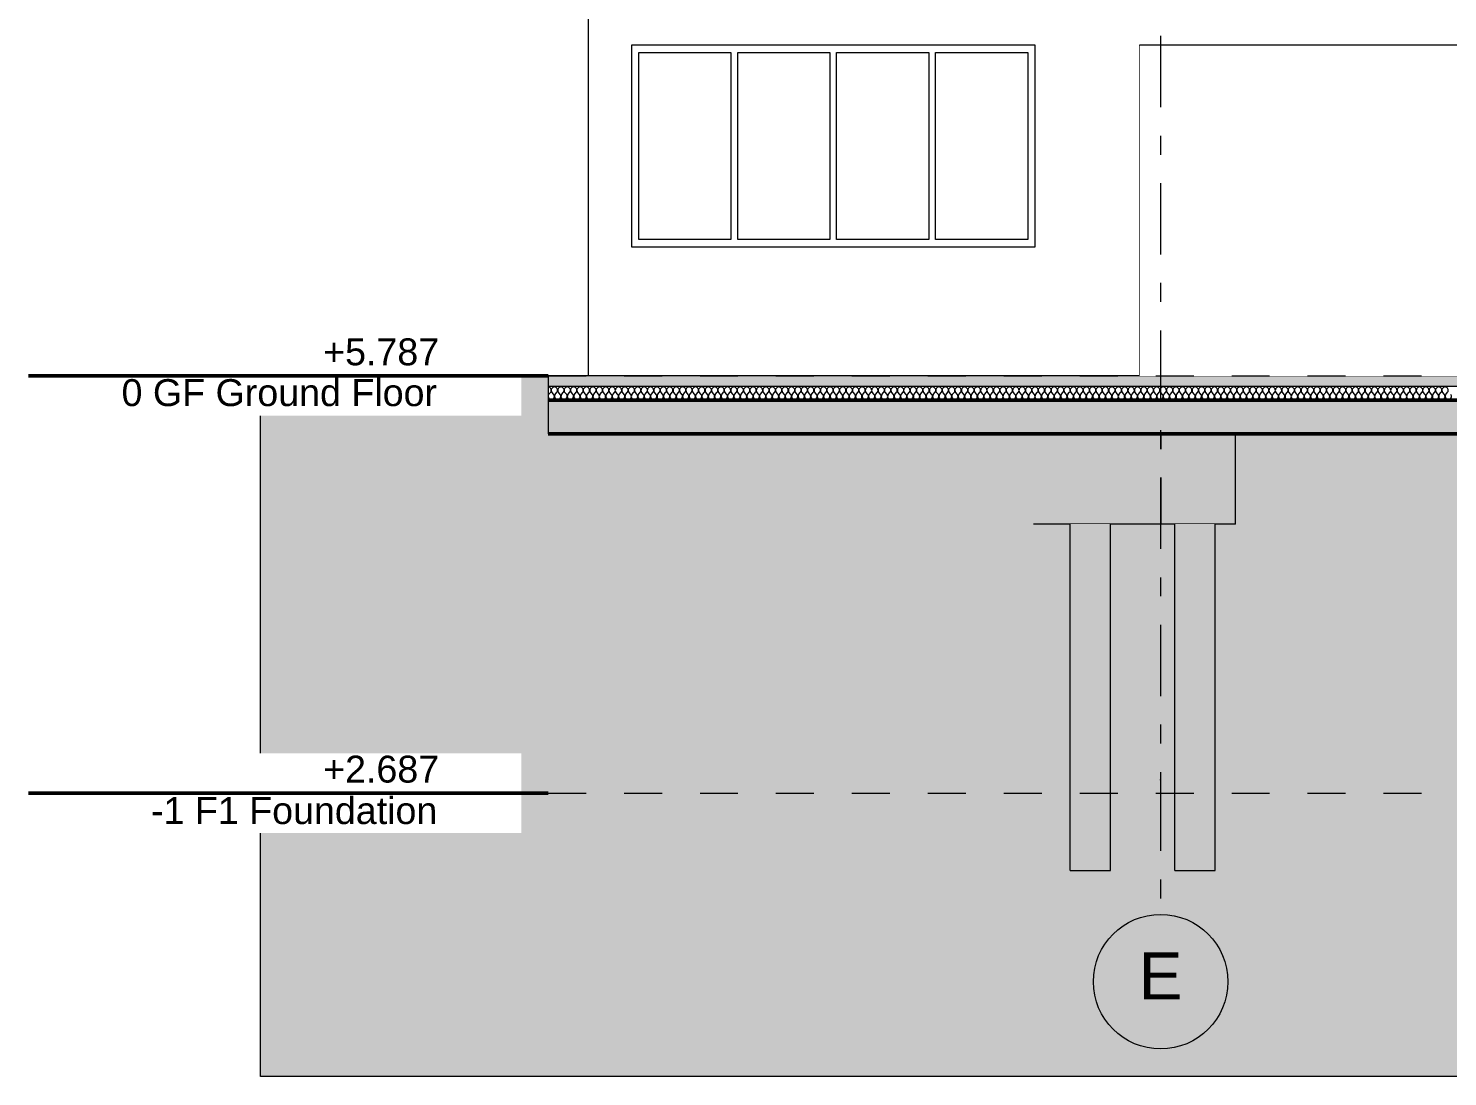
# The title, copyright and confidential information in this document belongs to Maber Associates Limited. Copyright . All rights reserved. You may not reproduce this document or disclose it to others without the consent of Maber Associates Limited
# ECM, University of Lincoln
# Model space of a CAD drawing. Header units: millimetres. Extents: x -46169 to 228156, y -86316 to 18123.
# Drawn here: x 101246 to 111793, y -86316 to -78529 of the extents above; entities that cross this region are included whole.
import ezdxf
from ezdxf.enums import TextEntityAlignment as Align

# ---------------------------------------------------------------- set-up
doc = ezdxf.new("R2010")
doc.units = ezdxf.units.MM
doc.header["$MEASUREMENT"] = 0
for name, pattern in [('Dashed', [2822.222233, 1411.111116, -1411.111116]), ('Double Dashed', [1093.611073, 529.166651, -211.666656, 141.111112, -211.666656]), ('Wipeout_Contour', [1000, 0, -1000])]:
    doc.linetypes.add(name, pattern=pattern)
for name, color, linetype, lineweight, true_color in [('0_Pen_No__105', 7, 'Continuous', 15, 0xa6a6a6), ('0_Pen_No__25', 7, 'Continuous', 50, 0x2a2a2a), ('A-230-M_FLOOR.IFC Import_Pen_No__109', 7, 'Continuous', 15, 0xa6a6a6), ('A-230-M_FLOOR.IFC Import_Pen_No__29', 7, 'Continuous', 50, 0x2a2a2a), ('New_A-15-MG_Structural_Grid_Phase_2_Pen_No__222', 7, 'Continuous', 13, 0x65af33), ('New_A-20-M_Floor_Slab_Pen_No__107', 7, 'Continuous', 15, 0xa6a6a6), ('New_A-20-M_Floor_Slab_Pen_No__109', 7, 'Continuous', 15, 0xa6a6a6), ('New_A-20-M_Floor_Slab_Pen_No__162', 7, 'Continuous', 0, 0xe47200), ('New_ArchiCAD Windows_Pen_No__63', 7, 'Continuous', 20, 0x606060)]:
    doc.layers.add(name, color=color, linetype=linetype, lineweight=lineweight, true_color=true_color)
for name, color, linetype, lineweight in [('0_Pen_No__6', 7, 'Continuous', 35), ('A-25-M_Wall_Int_Pen_No__87', 8, 'Continuous', 20), ('A-95-P_Drawing_Pen_No__1', 7, 'Continuous', 13), ('A-95-P_Drawing_Pen_No__84', 8, 'Continuous', 20), ('New_A-20-M_Floor_Slab_Pen_No__1', 7, 'Continuous', 13), ('New_A-25-M_Wall_Int_Pen_No__87', 8, 'Continuous', 20), ('S-160-M_FOUND.IFC Import_Pen_No__1', 7, 'Continuous', 13), ('S-160-M_FOUND.IFC Import_Pen_No__4', 7, 'Continuous', 20)]:
    doc.layers.add(name, color=color, linetype=linetype, lineweight=lineweight)
for name, color, linetype in [('A-230-M_FLOOR.IFC Import', 7, 'Continuous'), ('A-25-M_Wall_Int', 7, 'Continuous'), ('New_A-15-MG_Structural_Grid_Phase_2', 7, 'Continuous'), ('New_A-20-M_Floor_Slab', 7, 'Continuous'), ('New_A-25-M_Wall_Int', 7, 'Continuous'), ('New_ArchiCAD Windows', 7, 'Continuous'), ('S-160-M_FOUND.IFC Import', 7, 'Continuous')]:
    doc.layers.add(name, color=color, linetype=linetype)
doc.styles.add('GENERATED_STYLE_1', font='')
doc.styles.get('GENERATED_STYLE_1').set_extended_font_data('Swis721 BT')
pattern_1 = [(0, (104446.8, -81110.96), (0, 779.423), [48.75, -401.25]), (0, (104671.8, -80721.25), (0, 779.423), [48.75, -401.25]), (60, (104446.8, -81110.96), (-675, 389.711), [48.75, -401.25]), (60, (104896.8, -81110.96), (-675, 389.711), [48.75, -401.25]), (120, (104495.5, -81110.96), (675, 389.711), [48.75, -401.25]), (120, (104945.5, -81110.96), (675, 389.711), [48.75, -401.25]), (0, (104446.78, -81035.96), (0, 150), [0, -150, 0, -225]), (45, (104521.78, -81035.96), (-106.066, 106.066), [0, -112.5, 0, -187.5])]

# ---------------------------------------------------------------- blocks, each defined once
blk = doc.blocks.new('Section Elem_17_1', base_point=(104447, -81111))
at = {"color": 254, "linetype": 'Wipeout_Contour', "lineweight": 0, "ltscale": 528449.287906}
blk.add_wipeout([(105406, -81111), (105443, -81111), (105443, -78111), (105406, -78111)], dxfattribs=at).dxf.layer = 'New_A-25-M_Wall_Int'
at = {"color": 254, "linetype": 'Wipeout_Contour', "lineweight": 0, "ltscale": 524091.305111}
blk.add_wipeout([(105443, -77511), (105406, -77511), (105406, -78086), (105443, -78086)], dxfattribs=at).dxf.layer = 'New_A-25-M_Wall_Int'
at = {"color": 254, "linetype": 'Wipeout_Contour', "lineweight": 0, "ltscale": 523551.518787}
blk.add_wipeout([(105108, -78086), (105406, -78086), (105406, -77511), (105108, -77511)], dxfattribs=at).dxf.layer = 'New_A-25-M_Wall_Int'
at = {"color": 254, "linetype": 'Wipeout_Contour', "lineweight": 0, "ltscale": 527913.936871}
blk.add_wipeout([(105406, -78111), (105108, -78111), (105108, -81111), (105406, -81111)], dxfattribs=at).dxf.layer = 'New_A-25-M_Wall_Int'
at = {"layer": 'New_A-25-M_Wall_Int_Pen_No__87', "linetype": 'Continuous'}
for p, q in [((105406, -77511), (105406, -78086)), ((105406, -78111), (105406, -81111))]:
    blk.add_line(p, q, dxfattribs=at)
blk = doc.blocks.new('Section Elem_72_1', base_point=(104447, -81111))
at = {"color": 254, "linetype": 'Wipeout_Contour', "lineweight": 0, "ltscale": 542168.228517}
blk.add_wipeout([(109504, -78653), (109489, -78653), (109489, -81111), (109504, -81111)], dxfattribs=at).dxf.layer = 'New_A-25-M_Wall_Int'
at = {"layer": 'New_A-25-M_Wall_Int_Pen_No__87', "linetype": 'Continuous'}
blk.add_line((109504, -78653), (109504, -81111), dxfattribs=at)
blk = doc.blocks.new('*X186', base_point=(104447, -81111))
at = {"layer": 'New_A-20-M_Floor_Slab_Pen_No__107', "linetype": 'Continuous'}
for p, q in [((105112, -81250), (105127, -81231)), ((105150, -81250), (105136, -81231)), ((105160, -81250), (105174, -81231)), ((105198, -81250), (105184, -81231)), ((105208, -81250), (105222, -81231)), ((105246, -81250), (105231, -81231)), ((105255, -81250), (105269, -81231)), ((105293, -81250), (105279, -81231)), ((105303, -81250), (105317, -81231)), ((105341, -81250), (105327, -81231)), ((105350, -81250), (105365, -81231)), ((105389, -81250), (105374, -81231)), ((105398, -81250), (105412, -81231)), ((105436, -81250), (105422, -81231)), ((105446, -81250), (105460, -81231)), ((105484, -81250), (105469, -81231)), ((105493, -81250), (105508, -81231)), ((105531, -81250), (105517, -81231)), ((105541, -81250), (105555, -81231)), ((105579, -81250), (105565, -81231)), ((105589, -81250), (105603, -81231)), ((105627, -81250), (105612, -81231)), ((105636, -81250), (105650, -81231)), ((105674, -81250), (105660, -81231)), ((105684, -81250), (105698, -81231)), ((105722, -81250), (105708, -81231)), ((105731, -81250), (105746, -81231)), ((105769, -81250), (105755, -81231)), ((105779, -81250), (105793, -81231)), ((105817, -81250), (105803, -81231)), ((105827, -81250), (105841, -81231)), ((105865, -81250), (105850, -81231)), ((105874, -81250), (105889, -81231)), ((105912, -81250), (105898, -81231)), ((105922, -81250), (105936, -81231)), ((105960, -81250), (105946, -81231)), ((105969, -81250), (105984, -81231)), ((106008, -81250), (105993, -81231)), ((106017, -81250), (106031, -81231)), ((106055, -81250), (106041, -81231)), ((106065, -81250), (106079, -81231)), ((106103, -81250), (106089, -81231)), ((106112, -81250), (106127, -81231)), ((106150, -81250), (106136, -81231)), ((106160, -81250), (106174, -81231)), ((106198, -81250), (106184, -81231)), ((106208, -81250), (106222, -81231)), ((106246, -81250), (106231, -81231)), ((106255, -81250), (106269, -81231)), ((106293, -81250), (106279, -81231)), ((106303, -81250), (106317, -81231)), ((106341, -81250), (106327, -81231)), ((106350, -81250), (106365, -81231)), ((106389, -81250), (106374, -81231)), ((106398, -81250), (106412, -81231)), ((106436, -81250), (106422, -81231)), ((106446, -81250), (106460, -81231)), ((106484, -81250), (106469, -81231)), ((106493, -81250), (106508, -81231)), ((106531, -81250), (106517, -81231)), ((106541, -81250), (106555, -81231)), ((106579, -81250), (106565, -81231)), ((106589, -81250), (106603, -81231)), ((106627, -81250), (106612, -81231)), ((106636, -81250), (106650, -81231)), ((106674, -81250), (106660, -81231)), ((106684, -81250), (106698, -81231)), ((106722, -81250), (106708, -81231)), ((106731, -81250), (106746, -81231)), ((106769, -81250), (106755, -81231)), ((106779, -81250), (106793, -81231)), ((106817, -81250), (106803, -81231)), ((106827, -81250), (106841, -81231)), ((106865, -81250), (106850, -81231)), ((106874, -81250), (106889, -81231)), ((106912, -81250), (106898, -81231)), ((106922, -81250), (106936, -81231)), ((106960, -81250), (106946, -81231)), ((106969, -81250), (106984, -81231)), ((107008, -81250), (106993, -81231)), ((107017, -81250), (107031, -81231)), ((107055, -81250), (107041, -81231)), ((107065, -81250), (107079, -81231)), ((107103, -81250), (107089, -81231)), ((107112, -81250), (107127, -81231)), ((107150, -81250), (107136, -81231)), ((107160, -81250), (107174, -81231)), ((107198, -81250), (107184, -81231)), ((107208, -81250), (107222, -81231)), ((107246, -81250), (107231, -81231)), ((107255, -81250), (107269, -81231)), ((107293, -81250), (107279, -81231)), ((107303, -81250), (107317, -81231)), ((107341, -81250), (107327, -81231)), ((107350, -81250), (107365, -81231)), ((107389, -81250), (107374, -81231)), ((107398, -81250), (107412, -81231)), ((107436, -81250), (107422, -81231)), ((107446, -81250), (107460, -81231)), ((107484, -81250), (107469, -81231)), ((107493, -81250), (107508, -81231)), ((107531, -81250), (107517, -81231)), ((107541, -81250), (107555, -81231)), ((107579, -81250), (107565, -81231)), ((107589, -81250), (107603, -81231)), ((107627, -81250), (107612, -81231)), ((107636, -81250), (107650, -81231)), ((107674, -81250), (107660, -81231)), ((107684, -81250), (107698, -81231)), ((107722, -81250), (107708, -81231)), ((107731, -81250), (107746, -81231)), ((107769, -81250), (107755, -81231)), ((107779, -81250), (107793, -81231)), ((107817, -81250), (107803, -81231)), ((107827, -81250), (107841, -81231)), ((107865, -81250), (107850, -81231)), ((107874, -81250), (107889, -81231)), ((107912, -81250), (107898, -81231)), ((107922, -81250), (107936, -81231)), ((107960, -81250), (107946, -81231)), ((107969, -81250), (107984, -81231)), ((108008, -81250), (107993, -81231)), ((108017, -81250), (108031, -81231)), ((108055, -81250), (108041, -81231)), ((108065, -81250), (108079, -81231)), ((108103, -81250), (108089, -81231)), ((108112, -81250), (108127, -81231)), ((108150, -81250), (108136, -81231)), ((108160, -81250), (108174, -81231)), ((108198, -81250), (108184, -81231)), ((108208, -81250), (108222, -81231)), ((108246, -81250), (108231, -81231)), ((108255, -81250), (108269, -81231)), ((108293, -81250), (108279, -81231)), ((108303, -81250), (108317, -81231)), ((108341, -81250), (108327, -81231)), ((108350, -81250), (108365, -81231)), ((108389, -81250), (108374, -81231)), ((108398, -81250), (108412, -81231)), ((108436, -81250), (108422, -81231)), ((108446, -81250), (108460, -81231)), ((108484, -81250), (108469, -81231)), ((108493, -81250), (108508, -81231)), ((108531, -81250), (108517, -81231)), ((108541, -81250), (108555, -81231)), ((108579, -81250), (108565, -81231)), ((108589, -81250), (108603, -81231)), ((108627, -81250), (108612, -81231)), ((108636, -81250), (108650, -81231)), ((108674, -81250), (108660, -81231)), ((108684, -81250), (108698, -81231)), ((108722, -81250), (108708, -81231)), ((108731, -81250), (108746, -81231)), ((108769, -81250), (108755, -81231)), ((108779, -81250), (108793, -81231)), ((108817, -81250), (108803, -81231)), ((108827, -81250), (108841, -81231)), ((108865, -81250), (108850, -81231)), ((108874, -81250), (108889, -81231)), ((108912, -81250), (108898, -81231)), ((108922, -81250), (108936, -81231)), ((108960, -81250), (108946, -81231)), ((108969, -81250), (108984, -81231)), ((109008, -81250), (108993, -81231)), ((109017, -81250), (109031, -81231)), ((109055, -81250), (109041, -81231)), ((109065, -81250), (109079, -81231)), ((109103, -81250), (109089, -81231)), ((109112, -81250), (109127, -81231)), ((109150, -81250), (109136, -81231)), ((109160, -81250), (109174, -81231)), ((109198, -81250), (109184, -81231)), ((109208, -81250), (109222, -81231)), ((109246, -81250), (109231, -81231)), ((109255, -81250), (109269, -81231)), ((109293, -81250), (109279, -81231)), ((109303, -81250), (109317, -81231)), ((109341, -81250), (109327, -81231)), ((109350, -81250), (109365, -81231)), ((109389, -81250), (109374, -81231)), ((109398, -81250), (109412, -81231)), ((109436, -81250), (109422, -81231)), ((109446, -81250), (109460, -81231)), ((109484, -81250), (109469, -81231)), ((109493, -81250), (109508, -81231)), ((109531, -81250), (109517, -81231)), ((109541, -81250), (109555, -81231)), ((109579, -81250), (109565, -81231)), ((109589, -81250), (109603, -81231)), ((109627, -81250), (109612, -81231)), ((109636, -81250), (109650, -81231)), ((109674, -81250), (109660, -81231)), ((109684, -81250), (109698, -81231)), ((109722, -81250), (109708, -81231)), ((109731, -81250), (109746, -81231)), ((109769, -81250), (109755, -81231)), ((109779, -81250), (109793, -81231)), ((109817, -81250), (109803, -81231)), ((109827, -81250), (109841, -81231)), ((109865, -81250), (109850, -81231)), ((109874, -81250), (109889, -81231)), ((109912, -81250), (109898, -81231)), ((109922, -81250), (109936, -81231)), ((109960, -81250), (109946, -81231)), ((109969, -81250), (109984, -81231)), ((110008, -81250), (109993, -81231)), ((110017, -81250), (110031, -81231)), ((110055, -81250), (110041, -81231)), ((110065, -81250), (110079, -81231)), ((110103, -81250), (110089, -81231)), ((110112, -81250), (110127, -81231)), ((110150, -81250), (110136, -81231)), ((110160, -81250), (110174, -81231)), ((110198, -81250), (110184, -81231)), ((110208, -81250), (110222, -81231)), ((110246, -81250), (110231, -81231)), ((110255, -81250), (110269, -81231)), ((110293, -81250), (110279, -81231)), ((110303, -81250), (110317, -81231)), ((110341, -81250), (110327, -81231)), ((110350, -81250), (110365, -81231)), ((110389, -81250), (110374, -81231)), ((110398, -81250), (110412, -81231)), ((110436, -81250), (110422, -81231)), ((110446, -81250), (110460, -81231)), ((110484, -81250), (110469, -81231)), ((110493, -81250), (110508, -81231)), ((110531, -81250), (110517, -81231)), ((110541, -81250), (110555, -81231)), ((110579, -81250), (110565, -81231)), ((110589, -81250), (110603, -81231)), ((110627, -81250), (110612, -81231)), ((110636, -81250), (110650, -81231)), ((110674, -81250), (110660, -81231)), ((110684, -81250), (110698, -81231)), ((110722, -81250), (110708, -81231)), ((110731, -81250), (110746, -81231)), ((110769, -81250), (110755, -81231)), ((110779, -81250), (110793, -81231)), ((110817, -81250), (110803, -81231)), ((110827, -81250), (110841, -81231)), ((110865, -81250), (110850, -81231)), ((110874, -81250), (110889, -81231)), ((110912, -81250), (110898, -81231)), ((110922, -81250), (110936, -81231)), ((110960, -81250), (110946, -81231)), ((110969, -81250), (110984, -81231)), ((111008, -81250), (110993, -81231)), ((111017, -81250), (111031, -81231)), ((111055, -81250), (111041, -81231)), ((111065, -81250), (111079, -81231)), ((111103, -81250), (111089, -81231)), ((111112, -81250), (111127, -81231)), ((111150, -81250), (111136, -81231)), ((111160, -81250), (111174, -81231)), ((111198, -81250), (111184, -81231)), ((111208, -81250), (111222, -81231)), ((111246, -81250), (111231, -81231)), ((111255, -81250), (111269, -81231)), ((111293, -81250), (111279, -81231)), ((111303, -81250), (111317, -81231)), ((111341, -81250), (111327, -81231)), ((111350, -81250), (111365, -81231)), ((111389, -81250), (111374, -81231)), ((111398, -81250), (111412, -81231)), ((111436, -81250), (111422, -81231)), ((111446, -81250), (111460, -81231)), ((111484, -81250), (111469, -81231)), ((111493, -81250), (111508, -81231)), ((111531, -81250), (111517, -81231)), ((111541, -81250), (111555, -81231)), ((111579, -81250), (111565, -81231)), ((111589, -81250), (111603, -81231)), ((111627, -81250), (111612, -81231)), ((111636, -81250), (111650, -81231)), ((111674, -81250), (111660, -81231)), ((111684, -81250), (111698, -81231)), ((111722, -81250), (111708, -81231)), ((111731, -81250), (111746, -81231)), ((111769, -81250), (111755, -81231)), ((111779, -81250), (111793, -81231))]:
    blk.add_line(p, q, dxfattribs=at)
for centre, start, end in [((105108, -81217), 323.1301, 90), ((105155, -81217), 90, 216.8699), ((105155, -81217), 323.1301, 90), ((105203, -81217), 90, 216.8699), ((105203, -81217), 323.1301, 90), ((105250, -81217), 90, 216.8699), ((105250, -81217), 323.1301, 90), ((105298, -81217), 90, 216.8699), ((105298, -81217), 323.1301, 90), ((105346, -81217), 90, 216.8699), ((105346, -81217), 323.1301, 90), ((105393, -81217), 90, 216.8699), ((105393, -81217), 323.1301, 90), ((105441, -81217), 90, 216.8699), ((105441, -81217), 323.1301, 90), ((105489, -81217), 90, 216.8699), ((105489, -81217), 323.1301, 90), ((105536, -81217), 90, 216.8699), ((105536, -81217), 323.1301, 90), ((105584, -81217), 90, 216.8699), ((105584, -81217), 323.1301, 90), ((105631, -81217), 90, 216.8699), ((105631, -81217), 323.1301, 90), ((105679, -81217), 90, 216.8699), ((105679, -81217), 323.1301, 90), ((105727, -81217), 90, 216.8699), ((105727, -81217), 323.1301, 90), ((105774, -81217), 90, 216.8699), ((105774, -81217), 323.1301, 90), ((105822, -81217), 90, 216.8699), ((105822, -81217), 323.1301, 90), ((105869, -81217), 90, 216.8699), ((105869, -81217), 323.1301, 90), ((105917, -81217), 90, 216.8699), ((105917, -81217), 323.1301, 90), ((105965, -81217), 90, 216.8699), ((105965, -81217), 323.1301, 90), ((106012, -81217), 90, 216.8699), ((106012, -81217), 323.1301, 90), ((106060, -81217), 90, 216.8699), ((106060, -81217), 323.1301, 90), ((106108, -81217), 90, 216.8699), ((106108, -81217), 323.1301, 90), ((106155, -81217), 90, 216.8699), ((106155, -81217), 323.1301, 90), ((106203, -81217), 90, 216.8699), ((106203, -81217), 323.1301, 90), ((106250, -81217), 90, 216.8699), ((106250, -81217), 323.1301, 90), ((106298, -81217), 90, 216.8699), ((106298, -81217), 323.1301, 90), ((106346, -81217), 90, 216.8699), ((106346, -81217), 323.1301, 90), ((106393, -81217), 90, 216.8699), ((106393, -81217), 323.1301, 90), ((106441, -81217), 90, 216.8699), ((106441, -81217), 323.1301, 90), ((106489, -81217), 90, 216.8699), ((106489, -81217), 323.1301, 90), ((106536, -81217), 90, 216.8699), ((106536, -81217), 323.1301, 90), ((106584, -81217), 90, 216.8699), ((106584, -81217), 323.1301, 90), ((106631, -81217), 90, 216.8699), ((106631, -81217), 323.1301, 90), ((106679, -81217), 90, 216.8699), ((106679, -81217), 323.1301, 90), ((106727, -81217), 90, 216.8699), ((106727, -81217), 323.1301, 90), ((106774, -81217), 90, 216.8699), ((106774, -81217), 323.1301, 90), ((106822, -81217), 90, 216.8699), ((106822, -81217), 323.1301, 90), ((106869, -81217), 90, 216.8699), ((106869, -81217), 323.1301, 90), ((106917, -81217), 90, 216.8699), ((106917, -81217), 323.1301, 90), ((106965, -81217), 90, 216.8699), ((106965, -81217), 323.1301, 90), ((107012, -81217), 90, 216.8699), ((107012, -81217), 323.1301, 90), ((107060, -81217), 90, 216.8699), ((107060, -81217), 323.1301, 90), ((107108, -81217), 90, 216.8699), ((107108, -81217), 323.1301, 90), ((107155, -81217), 90, 216.8699), ((107155, -81217), 323.1301, 90), ((107203, -81217), 90, 216.8699), ((107203, -81217), 323.1301, 90), ((107250, -81217), 90, 216.8699), ((107250, -81217), 323.1301, 90), ((107298, -81217), 90, 216.8699), ((107298, -81217), 323.1301, 90), ((107346, -81217), 90, 216.8699), ((107346, -81217), 323.1301, 90), ((107393, -81217), 90, 216.8699), ((107393, -81217), 323.1301, 90), ((107441, -81217), 90, 216.8699), ((107441, -81217), 323.1301, 90), ((107489, -81217), 90, 216.8699), ((107489, -81217), 323.1301, 90), ((107536, -81217), 90, 216.8699), ((107536, -81217), 323.1301, 90), ((107584, -81217), 90, 216.8699), ((107584, -81217), 323.1301, 90), ((107631, -81217), 90, 216.8699), ((107631, -81217), 323.1301, 90), ((107679, -81217), 90, 216.8699), ((107679, -81217), 323.1301, 90), ((107727, -81217), 90, 216.8699), ((107727, -81217), 323.1301, 90), ((107774, -81217), 90, 216.8699), ((107774, -81217), 323.1301, 90), ((107822, -81217), 90, 216.8699), ((107822, -81217), 323.1301, 90), ((107869, -81217), 90, 216.8699), ((107869, -81217), 323.1301, 90), ((107917, -81217), 90, 216.8699), ((107917, -81217), 323.1301, 90), ((107965, -81217), 90, 216.8699), ((107965, -81217), 323.1301, 90), ((108012, -81217), 90, 216.8699), ((108012, -81217), 323.1301, 90), ((108060, -81217), 90, 216.8699), ((108060, -81217), 323.1301, 90), ((108108, -81217), 90, 216.8699), ((108108, -81217), 323.1301, 90), ((108155, -81217), 90, 216.8699), ((108155, -81217), 323.1301, 90), ((108203, -81217), 90, 216.8699), ((108203, -81217), 323.1301, 90), ((108250, -81217), 90, 216.8699), ((108250, -81217), 323.1301, 90), ((108298, -81217), 90, 216.8699), ((108298, -81217), 323.1301, 90), ((108346, -81217), 90, 216.8699), ((108346, -81217), 323.1301, 90), ((108393, -81217), 90, 216.8699), ((108393, -81217), 323.1301, 90), ((108441, -81217), 90, 216.8699), ((108441, -81217), 323.1301, 90), ((108489, -81217), 90, 216.8699), ((108489, -81217), 323.1301, 90), ((108536, -81217), 90, 216.8699), ((108536, -81217), 323.1301, 90), ((108584, -81217), 90, 216.8699), ((108584, -81217), 323.1301, 90), ((108631, -81217), 90, 216.8699), ((108631, -81217), 323.1301, 90), ((108679, -81217), 90, 216.8699), ((108679, -81217), 323.1301, 90), ((108727, -81217), 90, 216.8699), ((108727, -81217), 323.1301, 90), ((108774, -81217), 90, 216.8699), ((108774, -81217), 323.1301, 90), ((108822, -81217), 90, 216.8699), ((108822, -81217), 323.1301, 90), ((108869, -81217), 90, 216.8699), ((108869, -81217), 323.1301, 90), ((108917, -81217), 90, 216.8699), ((108917, -81217), 323.1301, 90), ((108965, -81217), 90, 216.8699), ((108965, -81217), 323.1301, 90), ((109012, -81217), 90, 216.8699), ((109012, -81217), 323.1301, 90), ((109060, -81217), 90, 216.8699), ((109060, -81217), 323.1301, 90), ((109108, -81217), 90, 216.8699), ((109108, -81217), 323.1301, 90), ((109155, -81217), 90, 216.8699), ((109155, -81217), 323.1301, 90), ((109203, -81217), 90, 216.8699), ((109203, -81217), 323.1301, 90), ((109250, -81217), 90, 216.8699), ((109250, -81217), 323.1301, 90), ((109298, -81217), 90, 216.8699), ((109298, -81217), 323.1301, 90), ((109346, -81217), 90, 216.8699), ((109346, -81217), 323.1301, 90), ((109393, -81217), 90, 216.8699), ((109393, -81217), 323.1301, 90), ((109441, -81217), 90, 216.8699), ((109441, -81217), 323.1301, 90), ((109489, -81217), 90, 216.8699), ((109489, -81217), 323.1301, 90), ((109536, -81217), 90, 216.8699), ((109536, -81217), 323.1301, 90), ((109584, -81217), 90, 216.8699), ((109584, -81217), 323.1301, 90), ((109631, -81217), 90, 216.8699), ((109631, -81217), 323.1301, 90), ((109679, -81217), 90, 216.8699), ((109679, -81217), 323.1301, 90), ((109727, -81217), 90, 216.8699), ((109727, -81217), 323.1301, 90), ((109774, -81217), 90, 216.8699), ((109774, -81217), 323.1301, 90), ((109822, -81217), 90, 216.8699), ((109822, -81217), 323.1301, 90), ((109869, -81217), 90, 216.8699), ((109869, -81217), 323.1301, 90), ((109917, -81217), 90, 216.8699), ((109917, -81217), 323.1301, 90), ((109965, -81217), 90, 216.8699), ((109965, -81217), 323.1301, 90), ((110012, -81217), 90, 216.8699), ((110012, -81217), 323.1301, 90), ((110060, -81217), 90, 216.8699), ((110060, -81217), 323.1301, 90), ((110108, -81217), 90, 216.8699), ((110108, -81217), 323.1301, 90), ((110155, -81217), 90, 216.8699), ((110155, -81217), 323.1301, 90), ((110203, -81217), 90, 216.8699), ((110203, -81217), 323.1301, 90), ((110250, -81217), 90, 216.8699), ((110250, -81217), 323.1301, 90), ((110298, -81217), 90, 216.8699), ((110298, -81217), 323.1301, 90), ((110346, -81217), 90, 216.8699), ((110346, -81217), 323.1301, 90), ((110393, -81217), 90, 216.8699), ((110393, -81217), 323.1301, 90), ((110441, -81217), 90, 216.8699), ((110441, -81217), 323.1301, 90), ((110489, -81217), 90, 216.8699), ((110489, -81217), 323.1301, 90), ((110536, -81217), 90, 216.8699), ((110536, -81217), 323.1301, 90), ((110584, -81217), 90, 216.8699), ((110584, -81217), 323.1301, 90), ((110631, -81217), 90, 216.8699), ((110631, -81217), 323.1301, 90), ((110679, -81217), 90, 216.8699), ((110679, -81217), 323.1301, 90), ((110727, -81217), 90, 216.8699), ((110727, -81217), 323.1301, 90), ((110774, -81217), 90, 216.8699), ((110774, -81217), 323.1301, 90), ((110822, -81217), 90, 216.8699), ((110822, -81217), 323.1301, 90), ((110869, -81217), 90, 216.8699), ((110869, -81217), 323.1301, 90), ((110917, -81217), 90, 216.8699), ((110917, -81217), 323.1301, 90), ((110965, -81217), 90, 216.8699), ((110965, -81217), 323.1301, 90), ((111012, -81217), 90, 216.8699), ((111012, -81217), 323.1301, 90), ((111060, -81217), 90, 216.8699), ((111060, -81217), 323.1301, 90), ((111108, -81217), 90, 216.8699), ((111108, -81217), 323.1301, 90), ((111155, -81217), 90, 216.8699), ((111155, -81217), 323.1301, 90), ((111203, -81217), 90, 216.8699), ((111203, -81217), 323.1301, 90), ((111250, -81217), 90, 216.8699), ((111250, -81217), 323.1301, 90), ((111298, -81217), 90, 216.8699), ((111298, -81217), 323.1301, 90), ((111346, -81217), 90, 216.8699), ((111346, -81217), 323.1301, 90), ((111393, -81217), 90, 216.8699), ((111393, -81217), 323.1301, 90), ((111441, -81217), 90, 216.8699), ((111441, -81217), 323.1301, 90), ((111489, -81217), 90, 216.8699), ((111489, -81217), 323.1301, 90), ((111536, -81217), 90, 216.8699), ((111536, -81217), 323.1301, 90), ((111584, -81217), 90, 216.8699), ((111584, -81217), 323.1301, 90), ((111631, -81217), 90, 216.8699), ((111631, -81217), 323.1301, 90), ((111679, -81217), 90, 216.8699), ((111679, -81217), 323.1301, 90), ((111727, -81217), 90, 216.8699), ((111727, -81217), 323.1301, 90), ((111774, -81217), 90, 216.8699), ((111774, -81217), 323.1301, 90), ((105131, -81264), 143.1301, 36.8699), ((105179, -81264), 143.1301, 36.8699), ((105227, -81264), 143.1301, 36.8699), ((105274, -81264), 143.1301, 36.8699), ((105322, -81264), 143.1301, 36.8699), ((105369, -81264), 143.1301, 36.8699), ((105417, -81264), 143.1301, 36.8699), ((105465, -81264), 143.1301, 36.8699), ((105512, -81264), 143.1301, 36.8699), ((105560, -81264), 143.1301, 36.8699), ((105608, -81264), 143.1301, 36.8699), ((105655, -81264), 143.1301, 36.8699), ((105703, -81264), 143.1301, 36.8699), ((105750, -81264), 143.1301, 36.8699), ((105798, -81264), 143.1301, 36.8699), ((105846, -81264), 143.1301, 36.8699), ((105893, -81264), 143.1301, 36.8699), ((105941, -81264), 143.1301, 36.8699), ((105989, -81264), 143.1301, 36.8699), ((106036, -81264), 143.1301, 36.8699), ((106084, -81264), 143.1301, 36.8699), ((106131, -81264), 143.1301, 36.8699), ((106179, -81264), 143.1301, 36.8699), ((106227, -81264), 143.1301, 36.8699), ((106274, -81264), 143.1301, 36.8699), ((106322, -81264), 143.1301, 36.8699), ((106369, -81264), 143.1301, 36.8699), ((106417, -81264), 143.1301, 36.8699), ((106465, -81264), 143.1301, 36.8699), ((106512, -81264), 143.1301, 36.8699), ((106560, -81264), 143.1301, 36.8699), ((106608, -81264), 143.1301, 36.8699), ((106655, -81264), 143.1301, 36.8699), ((106703, -81264), 143.1301, 36.8699), ((106750, -81264), 143.1301, 36.8699), ((106798, -81264), 143.1301, 36.8699), ((106846, -81264), 143.1301, 36.8699), ((106893, -81264), 143.1301, 36.8699), ((106941, -81264), 143.1301, 36.8699), ((106989, -81264), 143.1301, 36.8699), ((107036, -81264), 143.1301, 36.8699), ((107084, -81264), 143.1301, 36.8699), ((107131, -81264), 143.1301, 36.8699), ((107179, -81264), 143.1301, 36.8699), ((107227, -81264), 143.1301, 36.8699), ((107274, -81264), 143.1301, 36.8699), ((107322, -81264), 143.1301, 36.8699), ((107369, -81264), 143.1301, 36.8699), ((107417, -81264), 143.1301, 36.8699), ((107465, -81264), 143.1301, 36.8699), ((107512, -81264), 143.1301, 36.8699), ((107560, -81264), 143.1301, 36.8699), ((107608, -81264), 143.1301, 36.8699), ((107655, -81264), 143.1301, 36.8699), ((107703, -81264), 143.1301, 36.8699), ((107750, -81264), 143.1301, 36.8699), ((107798, -81264), 143.1301, 36.8699), ((107846, -81264), 143.1301, 36.8699), ((107893, -81264), 143.1301, 36.8699), ((107941, -81264), 143.1301, 36.8699), ((107989, -81264), 143.1301, 36.8699), ((108036, -81264), 143.1301, 36.8699), ((108084, -81264), 143.1301, 36.8699), ((108131, -81264), 143.1301, 36.8699), ((108179, -81264), 143.1301, 36.8699), ((108227, -81264), 143.1301, 36.8699), ((108274, -81264), 143.1301, 36.8699), ((108322, -81264), 143.1301, 36.8699), ((108369, -81264), 143.1301, 36.8699), ((108417, -81264), 143.1301, 36.8699), ((108465, -81264), 143.1301, 36.8699), ((108512, -81264), 143.1301, 36.8699), ((108560, -81264), 143.1301, 36.8699), ((108608, -81264), 143.1301, 36.8699), ((108655, -81264), 143.1301, 36.8699), ((108703, -81264), 143.1301, 36.8699), ((108750, -81264), 143.1301, 36.8699), ((108798, -81264), 143.1301, 36.8699), ((108846, -81264), 143.1301, 36.8699), ((108893, -81264), 143.1301, 36.8699), ((108941, -81264), 143.1301, 36.8699), ((108989, -81264), 143.1301, 36.8699), ((109036, -81264), 143.1301, 36.8699), ((109084, -81264), 143.1301, 36.8699), ((109131, -81264), 143.1301, 36.8699), ((109179, -81264), 143.1301, 36.8699), ((109227, -81264), 143.1301, 36.8699), ((109274, -81264), 143.1301, 36.8699), ((109322, -81264), 143.1301, 36.8699), ((109369, -81264), 143.1301, 36.8699), ((109417, -81264), 143.1301, 36.8699), ((109465, -81264), 143.1301, 36.8699), ((109512, -81264), 143.1301, 36.8699), ((109560, -81264), 143.1301, 36.8699), ((109608, -81264), 143.1301, 36.8699), ((109655, -81264), 143.1301, 36.8699), ((109703, -81264), 143.1301, 36.8699), ((109750, -81264), 143.1301, 36.8699), ((109798, -81264), 143.1301, 36.8699), ((109846, -81264), 143.1301, 36.8699), ((109893, -81264), 143.1301, 36.8699), ((109941, -81264), 143.1301, 36.8699), ((109989, -81264), 143.1301, 36.8699), ((110036, -81264), 143.1301, 36.8699), ((110084, -81264), 143.1301, 36.8699), ((110131, -81264), 143.1301, 36.8699), ((110179, -81264), 143.1301, 36.8699), ((110227, -81264), 143.1301, 36.8699), ((110274, -81264), 143.1301, 36.8699), ((110322, -81264), 143.1301, 36.8699), ((110369, -81264), 143.1301, 36.8699), ((110417, -81264), 143.1301, 36.8699), ((110465, -81264), 143.1301, 36.8699), ((110512, -81264), 143.1301, 36.8699), ((110560, -81264), 143.1301, 36.8699), ((110608, -81264), 143.1301, 36.8699), ((110655, -81264), 143.1301, 36.8699), ((110703, -81264), 143.1301, 36.8699), ((110750, -81264), 143.1301, 36.8699), ((110798, -81264), 143.1301, 36.8699), ((110846, -81264), 143.1301, 36.8699), ((110893, -81264), 143.1301, 36.8699), ((110941, -81264), 143.1301, 36.8699), ((110989, -81264), 143.1301, 36.8699), ((111036, -81264), 143.1301, 36.8699), ((111084, -81264), 143.1301, 36.8699), ((111131, -81264), 143.1301, 36.8699), ((111179, -81264), 143.1301, 36.8699), ((111227, -81264), 143.1301, 36.8699), ((111274, -81264), 143.1301, 36.8699), ((111322, -81264), 143.1301, 36.8699), ((111369, -81264), 143.1301, 36.8699), ((111417, -81264), 143.1301, 36.8699), ((111465, -81264), 143.1301, 36.8699), ((111512, -81264), 143.1301, 36.8699), ((111560, -81264), 143.1301, 36.8699), ((111608, -81264), 143.1301, 36.8699), ((111655, -81264), 143.1301, 36.8699), ((111703, -81264), 143.1301, 36.8699), ((111750, -81264), 143.1301, 36.8699), ((111798, -81264), 143.1301, 36.8699)]:
    blk.add_arc(centre, 23.8, start, end, dxfattribs=at)
blk = doc.blocks.new('Section Elem_146_1', base_point=(104447, -81111))
at = {"color": 254, "linetype": 'Wipeout_Contour', "lineweight": 0, "ltscale": 566330.431797}
blk.add_wipeout([(126600, -81190), (126600, -81111), (105108, -81111), (105108, -81190)], dxfattribs=at).dxf.layer = 'New_A-20-M_Floor_Slab'
at = {"layer": 'New_A-20-M_Floor_Slab_Pen_No__109', "linetype": 'Continuous'}
h = blk.add_hatch(dxfattribs=at)
h.set_pattern_fill('Lightweight_Concrete_0001', color=256, style=0, pattern_type=2)
h.set_pattern_definition(pattern_1)
h.paths.add_polyline_path([(126600, -81190), (126600, -81111), (105108, -81111), (105108, -81190)])
at = {"layer": 'New_A-20-M_Floor_Slab_Pen_No__162', "linetype": 'Continuous'}
blk.add_hatch(color=256, dxfattribs=at).paths.add_polyline_path([(126600, -81190), (126600, -81190), (105108, -81190), (105108, -81190)])
at = {"layer": 'New_A-20-M_Floor_Slab_Pen_No__1', "linetype": 'Continuous', "flags": 128}
blk.add_lwpolyline([(177172, -81111), (160483, -81111), (138339, -81111), (126600, -81111), (105108, -81111)], dxfattribs=at)
at = {"color": 254, "linetype": 'Wipeout_Contour', "lineweight": 0, "ltscale": 566537.656175}
blk.add_wipeout([(105108, -81290), (126600, -81290), (126600, -81190), (105108, -81190)], dxfattribs=at).dxf.layer = 'New_A-20-M_Floor_Slab'
at = {"layer": 'New_A-20-M_Floor_Slab_Pen_No__1', "linetype": 'Continuous', "flags": 128}
for points in [[(181470, -81190), (160483, -81190), (138339, -81190), (126600, -81190), (105108, -81190)], [(181470, -81190), (160483, -81190), (138339, -81190), (126600, -81190), (105108, -81190)], [(181470, -81290), (160483, -81290), (138339, -81290), (126600, -81290), (105108, -81290)]]:
    blk.add_lwpolyline(points, dxfattribs=at)
at = {"layer": 'New_A-20-M_Floor_Slab'}
blk.add_blockref('*X186', (104447, -81111), dxfattribs=at)
blk = doc.blocks.new('Section Elem_235_1', base_point=(104447, -81111))
at = {"color": 254, "linetype": 'Wipeout_Contour', "lineweight": 0, "ltscale": 545917.319684}
blk.add_wipeout([(109666, -81541), (108716, -81541), (108716, -82211), (109666, -82211)], dxfattribs=at).dxf.layer = 'S-160-M_FOUND.IFC Import'
at = {"color": 254, "linetype": 'Wipeout_Contour', "lineweight": 0, "ltscale": 548319.662113}
blk.add_wipeout([(109666, -82211), (110216, -82211), (110216, -81541), (109666, -81541)], dxfattribs=at).dxf.layer = 'S-160-M_FOUND.IFC Import'
at = {"layer": 'S-160-M_FOUND.IFC Import_Pen_No__4', "linetype": 'Continuous'}
for p, q in [((110216, -82211), (110216, -81541)), ((109666, -82211), (108716, -82211)), ((110216, -82211), (109666, -82211))]:
    blk.add_line(p, q, dxfattribs=at)
blk = doc.blocks.new('Section Elem_306_1', base_point=(104447, -81111))
at = {"color": 254, "linetype": 'Wipeout_Contour', "lineweight": 0, "ltscale": 549675.492133}
blk.add_wipeout([(108987, -82211), (108987, -84786), (109287, -84786), (109287, -82211)], dxfattribs=at).dxf.layer = 'S-160-M_FOUND.IFC Import'
at = {"layer": 'S-160-M_FOUND.IFC Import_Pen_No__1', "linetype": 'Continuous'}
for p, q in [((108987, -84786), (108987, -82211)), ((109287, -84786), (109287, -82211)), ((108987, -84786), (109287, -84786))]:
    blk.add_line(p, q, dxfattribs=at)
blk = doc.blocks.new('Section Elem_307_1', base_point=(104447, -81111))
at = {"color": 254, "linetype": 'Wipeout_Contour', "lineweight": 0, "ltscale": 552154.868345}
blk.add_wipeout([(109766, -82211), (109766, -84786), (110066, -84786), (110066, -82211)], dxfattribs=at).dxf.layer = 'S-160-M_FOUND.IFC Import'
at = {"layer": 'S-160-M_FOUND.IFC Import_Pen_No__1', "linetype": 'Continuous'}
for p, q in [((109766, -84786), (109766, -82211)), ((110066, -84786), (110066, -82211)), ((109766, -84786), (110066, -84786))]:
    blk.add_line(p, q, dxfattribs=at)
blk = doc.blocks.new('Section Elem_368_1', base_point=(104447, -81111))
at = {"color": 254, "linetype": 'Wipeout_Contour', "lineweight": 0, "ltscale": 566942.289006}
blk.add_wipeout([(105108, -81541), (126600, -81541), (126600, -81291), (105108, -81291)], dxfattribs=at).dxf.layer = 'A-230-M_FLOOR.IFC Import'
at = {"layer": 'A-230-M_FLOOR.IFC Import_Pen_No__109', "linetype": 'Continuous'}
h = blk.add_hatch(dxfattribs=at)
h.set_pattern_fill('Lightweight_Concrete_0001', color=256, style=0, pattern_type=2)
h.set_pattern_definition(pattern_1)
h.paths.add_polyline_path([(105108, -81541), (126600, -81541), (126600, -81291), (105108, -81291)])
at = {"layer": 'A-230-M_FLOOR.IFC Import_Pen_No__29', "linetype": 'Continuous', "flags": 128}
for points in [[(181398, -81291), (160483, -81291), (138339, -81291), (126600, -81291), (105108, -81291)], [(127820, -81541), (126600, -81541), (105108, -81541)]]:
    blk.add_lwpolyline(points, dxfattribs=at)
blk = doc.blocks.new('Section Elem_380_1', base_point=(104447, -81111))
at = {"color": 254, "linetype": 'Wipeout_Contour', "lineweight": 0, "ltscale": 736292.536529}
blk.add_wipeout([(126600, -81290), (105108, -81290), (105108, -81291), (137864, -81291), (137864, -81290)], dxfattribs=at).dxf.layer = 'A-230-M_FLOOR.IFC Import'
blk = doc.blocks.new('Section Elem_528_1', base_point=(104447, -81111))
at = {"color": 254, "linetype": 'Wipeout_Contour', "lineweight": 0, "ltscale": 528987.439791}
blk.add_wipeout([(105782, -80098), (105782, -78708), (105727, -78708), (105727, -80098)], dxfattribs=at).dxf.layer = 'New_ArchiCAD Windows'
at = {"color": 254, "linetype": 'Wipeout_Contour', "lineweight": 0, "ltscale": 531349.46387}
blk.add_wipeout([(106467, -80098), (106517, -80098), (106517, -78708), (106467, -78708)], dxfattribs=at).dxf.layer = 'New_ArchiCAD Windows'
at = {"color": 254, "linetype": 'Wipeout_Contour', "lineweight": 0, "ltscale": 533709.304014}
blk.add_wipeout([(107202, -80098), (107252, -80098), (107252, -78708), (107202, -78708)], dxfattribs=at).dxf.layer = 'New_ArchiCAD Windows'
at = {"color": 254, "linetype": 'Wipeout_Contour', "lineweight": 0, "ltscale": 536074.879624}
blk.add_wipeout([(107937, -80098), (107987, -80098), (107987, -78708), (107937, -78708)], dxfattribs=at).dxf.layer = 'New_ArchiCAD Windows'
at = {"color": 254, "linetype": 'Wipeout_Contour', "lineweight": 0, "ltscale": 538454.190806}
blk.add_wipeout([(108727, -80098), (108727, -78708), (108672, -78708), (108672, -80098)], dxfattribs=at).dxf.layer = 'New_ArchiCAD Windows'
at = {"color": 254, "linetype": 'Wipeout_Contour', "lineweight": 0, "ltscale": 1596122.212544357}
blk.add_wipeout([(105727, -78708), (105782, -78708), (106467, -78708), (106517, -78708), (107202, -78708), (107252, -78708), (107937, -78708), (107987, -78708), (108672, -78708), (108727, -78708), (108727, -78653), (105727, -78653)], dxfattribs=at).dxf.layer = 'New_ArchiCAD Windows'
at = {"color": 254, "linetype": 'Wipeout_Contour', "lineweight": 0, "ltscale": 1606175.026570419}
blk.add_wipeout([(105727, -80153), (108727, -80153), (108727, -80098), (108672, -80098), (107987, -80098), (107937, -80098), (107252, -80098), (107202, -80098), (106517, -80098), (106467, -80098), (105782, -80098), (105727, -80098)], dxfattribs=at).dxf.layer = 'New_ArchiCAD Windows'
at = {"layer": 'New_ArchiCAD Windows_Pen_No__63', "linetype": 'Continuous'}
for p, q in [((108727, -78653), (105727, -78653)), ((105727, -78653), (105727, -78708)), ((108727, -78708), (108727, -78653)), ((105727, -78708), (105727, -80098)), ((108727, -80098), (108727, -78708)), ((105727, -80098), (105727, -80153)), ((105727, -80153), (108727, -80153)), ((108727, -80153), (108727, -80098))]:
    blk.add_line(p, q, dxfattribs=at)
at = {"color": 254, "linetype": 'Wipeout_Contour', "lineweight": 0, "ltscale": 530172.352703}
blk.add_wipeout([(105782, -80098), (106467, -80098), (106467, -78708), (105782, -78708)], dxfattribs=at).dxf.layer = 'New_ArchiCAD Windows'
at = {"layer": 'New_ArchiCAD Windows_Pen_No__63', "linetype": 'Continuous'}
blk.add_line((105782, -80098), (105782, -78708), dxfattribs=at)
at = {"color": 254, "linetype": 'Wipeout_Contour', "lineweight": 0, "ltscale": 532529.288037}
blk.add_wipeout([(106517, -80098), (107202, -80098), (107202, -78708), (106517, -78708)], dxfattribs=at).dxf.layer = 'New_ArchiCAD Windows'
at = {"layer": 'New_ArchiCAD Windows_Pen_No__63', "linetype": 'Continuous'}
for p, q in [((105782, -78708), (106467, -78708)), ((106467, -78708), (106467, -80098)), ((106517, -80098), (106517, -78708)), ((106467, -80098), (105782, -80098))]:
    blk.add_line(p, q, dxfattribs=at)
at = {"color": 254, "linetype": 'Wipeout_Contour', "lineweight": 0, "ltscale": 534891.997194}
blk.add_wipeout([(107252, -80098), (107937, -80098), (107937, -78708), (107252, -78708)], dxfattribs=at).dxf.layer = 'New_ArchiCAD Windows'
at = {"layer": 'New_ArchiCAD Windows_Pen_No__63', "linetype": 'Continuous'}
for p, q in [((106517, -78708), (107202, -78708)), ((107202, -78708), (107202, -80098)), ((107252, -80098), (107252, -78708)), ((107202, -80098), (106517, -80098))]:
    blk.add_line(p, q, dxfattribs=at)
at = {"color": 254, "linetype": 'Wipeout_Contour', "lineweight": 0, "ltscale": 537260.404003}
blk.add_wipeout([(107987, -80098), (108672, -80098), (108672, -78708), (107987, -78708)], dxfattribs=at).dxf.layer = 'New_ArchiCAD Windows'
at = {"layer": 'New_ArchiCAD Windows_Pen_No__63', "linetype": 'Continuous'}
for p, q in [((107252, -78708), (107937, -78708)), ((107937, -78708), (107937, -80098)), ((107987, -80098), (107987, -78708)), ((107987, -78708), (108672, -78708)), ((108672, -78708), (108672, -80098)), ((107937, -80098), (107252, -80098)), ((108672, -80098), (107987, -80098))]:
    blk.add_line(p, q, dxfattribs=at)
blk = doc.blocks.new('Section Elem_533_1', base_point=(104447, -81111))
at = {"color": 254, "linetype": 'Wipeout_Contour', "lineweight": 0, "ltscale": 548199.301404}
blk.add_wipeout([(109504, -81111), (113201, -81111), (113201, -78653), (109504, -78653)], dxfattribs=at).dxf.layer = 'A-25-M_Wall_Int'
blk = doc.blocks.new('Section Elem_537_1', base_point=(104447, -81111))
at = {"color": 254, "linetype": 'Wipeout_Contour', "lineweight": 0, "ltscale": 681144.291034}
blk.add_wipeout([(109489, -78111), (109489, -78653), (113201, -78653), (113201, -78111), (111892, -78111)], dxfattribs=at).dxf.layer = 'A-25-M_Wall_Int'
at = {"layer": 'A-25-M_Wall_Int_Pen_No__87', "linetype": 'Continuous'}
blk.add_line((113201, -78653), (109504, -78653), dxfattribs=at)
at = {"color": 254, "linetype": 'Wipeout_Contour', "lineweight": 0, "ltscale": 7043977.752600767}
blk.add_wipeout([(109489, -78086), (113201, -78086), (113201, -77511), (112301, -77511), (112301, -77524), (112229, -77524), (112222, -77527), (112219, -77534), (112219, -77591), (112219, -77791), (112219, -77846), (112222, -77853), (112229, -77856), (112301, -77856), (112301, -77869), (112129, -77869), (112129, -77856), (112201, -77856), (112208, -77853), (112211, -77846), (112211, -77791), (112211, -77591), (112211, -77534), (112208, -77527), (112201, -77524), (112129, -77524), (112129, -77511), (109742, -77511), (109742, -77521), (109672, -77521), (109665, -77524), (109663, -77530), (109663, -77561), (109663, -77761), (109663, -77796), (109665, -77802), (109672, -77805), (109742, -77805), (109742, -77815), (109577, -77815), (109577, -77805), (109648, -77805), (109654, -77802), (109657, -77796), (109657, -77761), (109657, -77561), (109657, -77530), (109654, -77524), (109648, -77521), (109577, -77521), (109577, -77511), (109489, -77511)], dxfattribs=at).dxf.layer = 'A-25-M_Wall_Int'
blk = doc.blocks.new('Standard grid marker[1]_1', base_point=(109660, -62275))
at = {"layer": 'New_A-15-MG_Structural_Grid_Phase_2_Pen_No__222', "linetype": 'Double Dashed'}
for p, q in [((109660, -63275), (109660, -84111)), ((109660, -84111), (109660, -85111))]:
    blk.add_line(p, q, dxfattribs=at)
at = {"layer": 'New_A-15-MG_Structural_Grid_Phase_2_Pen_No__222', "linetype": 'Continuous'}
blk.add_circle((109660, -85611), 500, dxfattribs=at)
at = {"layer": 'New_A-15-MG_Structural_Grid_Phase_2_Pen_No__222', "linetype": 'Double Dashed'}
blk.add_point((109660, -84111), dxfattribs=at)
blk.add_point((109660, -84111), dxfattribs=at)
at = {"layer": 'New_A-15-MG_Structural_Grid_Phase_2_Pen_No__222', "style": 'GENERATED_STYLE_1'}
for tag, p in [('AC_MarkerText_1_0', (109660, -61731)), ('AC_MarkerText_1_1', (109660, -85568))]:
    blk.add_attdef(tag, text='', height=350, rotation=360, dxfattribs=at).set_placement(p, align=Align.MIDDLE_CENTER)
blk = doc.blocks.new('A03 Atrium Longitudinal Section_STORY_MARKER', base_point=(104447, -81111))
at = {"layer": '0_Pen_No__105', "linetype": 'Dashed', "ltscale": 0.2}
for p, q in [((105108, -81111), (184115, -81111)), ((105108, -84211), (184115, -84211))]:
    blk.add_line(p, q, dxfattribs=at)
at = {"layer": '0_Pen_No__25', "linetype": 'Continuous'}
for p, q in [((105108, -81111), (105008, -81111)), ((105108, -84211), (105008, -84211))]:
    blk.add_line(p, q, dxfattribs=at)
at = {"color": 254, "linetype": 'Wipeout_Contour', "lineweight": 0, "ltscale": 524672.915516}
blk.add_wipeout([(101246, -80814), (101246, -81407), (104908, -81407), (104908, -80814)], dxfattribs=at)
at = {"color": 254, "linetype": 'Wipeout_Contour', "lineweight": 0, "ltscale": 532430.811365}
blk.add_wipeout([(101246, -83914), (101246, -84507), (104908, -84507), (104908, -83914)], dxfattribs=at)
at = {"layer": '0_Pen_No__25', "linetype": 'Continuous'}
for p, q in [((101246, -81111), (104308, -81111)), ((104708, -81111), (104308, -81111)), ((104708, -81111), (104908, -81111)), ((105008, -81111), (104908, -81111)), ((101246, -84211), (104308, -84211)), ((104708, -84211), (104308, -84211)), ((104708, -84211), (104908, -84211)), ((105008, -84211), (104908, -84211))]:
    blk.add_line(p, q, dxfattribs=at)
at = {"layer": '0_Pen_No__6', "char_height": 200, "attachment_point": 1, "style": 'GENERATED_STYLE_1'}
for s, insert in [('\\A1;{\\fSwis721 BT|b0|i0|c0|p34;+5.787}', (103436, -80832)), ('\\A1;{\\fSwis721 BT|b0|i0|c0|p34;0 GF Ground Floor}', (101938, -81135)), ('\\A1;{\\fSwis721 BT|b0|i0|c0|p34;+2.687}', (103436, -83932)), ('\\A1;{\\fSwis721 BT|b0|i0|c0|p34;-1 F1 Foundation}', (102157, -84240))]:
    blk.add_mtext(s, dxfattribs=dict(at, insert=insert))

msp = doc.modelspace()

# ---------------------------------------------------------------- block references
at = {"layer": 'New_A-25-M_Wall_Int'}
for name in ['Section Elem_17_1', 'Section Elem_72_1']:
    msp.add_blockref(name, (104447, -81111), dxfattribs=at)
at = {"layer": 'New_ArchiCAD Windows'}
msp.add_blockref('Section Elem_528_1', (104447, -81111), dxfattribs=at)
at = {"layer": 'S-160-M_FOUND.IFC Import'}
msp.add_blockref('Section Elem_235_1', (104447, -81111), dxfattribs=at)

# ---------------------------------------------------------------- next in the draw order: block references
at = {"layer": 'New_A-20-M_Floor_Slab'}
msp.add_blockref('Section Elem_146_1', (104447, -81111), dxfattribs=at)
at = {"layer": 'S-160-M_FOUND.IFC Import'}
for name in ['Section Elem_306_1', 'Section Elem_307_1']:
    msp.add_blockref(name, (104447, -81111), dxfattribs=at)

# ---------------------------------------------------------------- next in the draw order: block references
at = {"layer": 'A-230-M_FLOOR.IFC Import'}
msp.add_blockref('Section Elem_368_1', (104447, -81111), dxfattribs=at)
at = {"layer": 'A-25-M_Wall_Int'}
msp.add_blockref('Section Elem_533_1', (104447, -81111), dxfattribs=at)

# ---------------------------------------------------------------- next in the draw order: block references
at = {"layer": 'A-230-M_FLOOR.IFC Import'}
msp.add_blockref('Section Elem_380_1', (104447, -81111), dxfattribs=at)
at = {"layer": 'A-25-M_Wall_Int'}
msp.add_blockref('Section Elem_537_1', (104447, -81111), dxfattribs=at)

# ---------------------------------------------------------------- next in the draw order: hatches: boundary and pattern name
at = {"layer": 'A-95-P_Drawing_Pen_No__84', "linetype": 'Continuous'}
msp.add_hatch(color=256, dxfattribs=at).paths.add_polyline_path([(102971, -81111), (105108, -81111), (105108, -81541), (181028, -81541), (181028, -82041), (181759, -82041), (181759, -81111), (183692, -81111), (183692, -86316), (102971, -86316)])

# ---------------------------------------------------------------- next in the draw order: linework, layer by layer
at = {"layer": 'A-95-P_Drawing_Pen_No__1', "linetype": 'Continuous', "flags": 128}
msp.add_lwpolyline([(102971, -81111), (105108, -81111), (105108, -81541), (181028, -81541), (181028, -82041), (181759, -82041), (181759, -81111), (183692, -81111), (183692, -86316), (102971, -86316)], close=True, dxfattribs=at)

# ---------------------------------------------------------------- next in the draw order: block references
at = {"layer": 'New_A-15-MG_Structural_Grid_Phase_2', "color": 8, "linetype": 'Continuous', "lineweight": 15}
ref = msp.add_blockref('Standard grid marker[1]_1', (109660, -62275), dxfattribs=at)
ref.add_attrib('AC_MarkerText_1_1', 'E', dxfattribs={"layer": 'New_A-15-MG_Structural_Grid_Phase_2_Pen_No__222', "color": 85, "true_color": 0x65af33, "height": 350, "rotation": 360, "style": 'GENERATED_STYLE_1'}).set_placement((109660, -85568), align=Align.MIDDLE_CENTER)

# ---------------------------------------------------------------- next in the draw order: block references
at = {"linetype": 'Continuous', "lineweight": 0}
msp.add_blockref('A03 Atrium Longitudinal Section_STORY_MARKER', (104447, -81111), dxfattribs=at)

doc.saveas('drawing.dxf')
